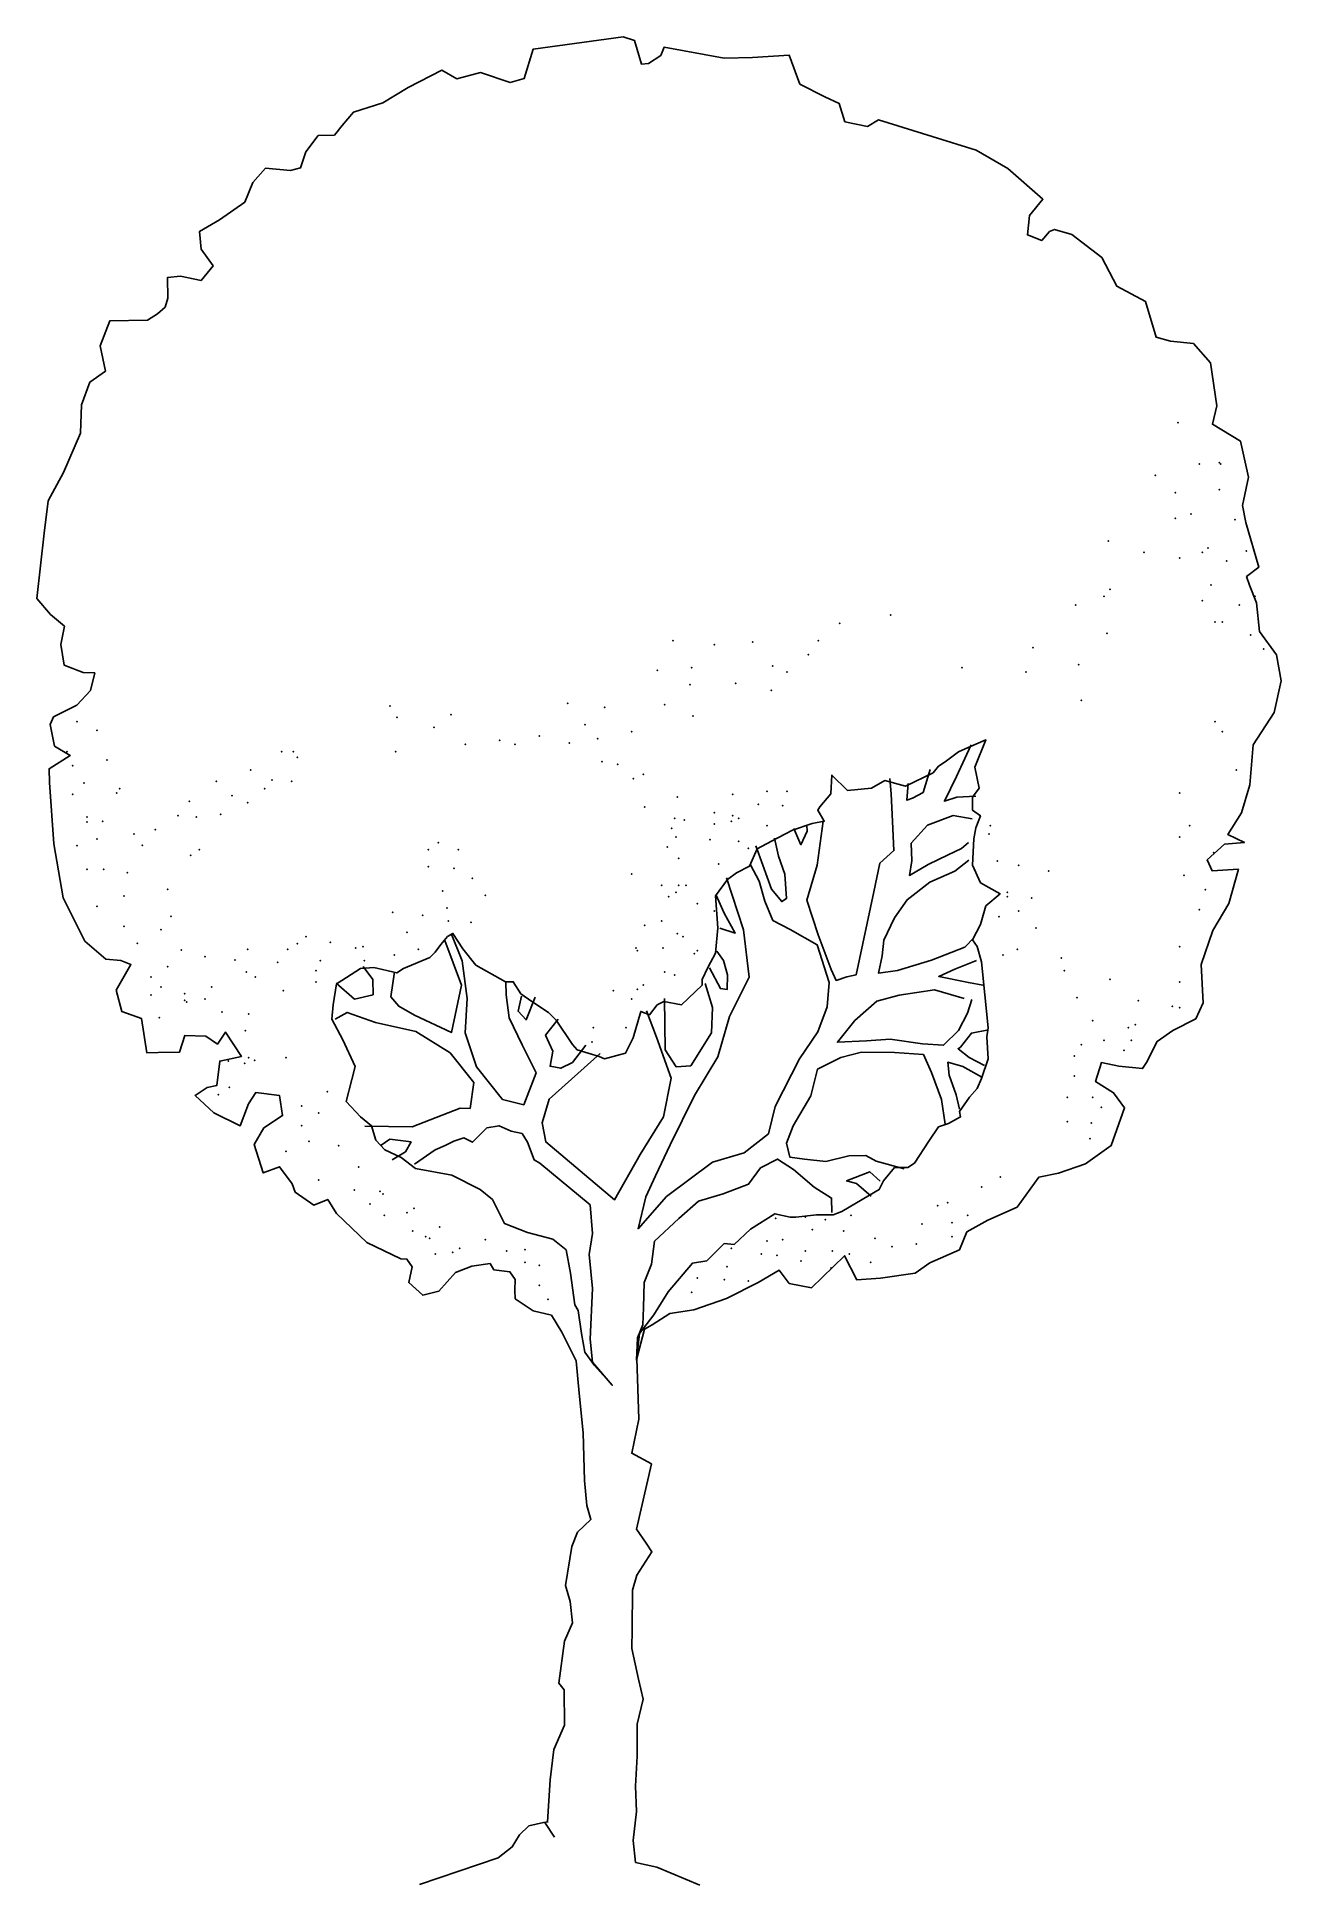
# Model space of a CAD drawing. Extents: x -4.77 to -0.64, y 6 to 12.14.
import ezdxf

# ---------------------------------------------------------------- set-up
doc = ezdxf.new("R2010")
doc.units = 0
doc.layers.get('0').update_dxf_attribs({"linetype": 'CONTINUOUS'})

msp = doc.modelspace()

# ---------------------------------------------------------------- linework, layer by layer
for points in [[(-3.0513, 6.157), (-3.0834, 6.2063), (-3.0752, 6.2083), (-3.066, 6.348), (-3.0535, 6.4489), (-3.0178, 6.5298), (-3.0197, 6.6467), (-3.037, 6.6695), (-3.0182, 6.809), (-2.9912, 6.8693), (-2.9989, 6.941), (-3.0152, 6.9943), (-2.9938, 7.1232), (-2.9746, 7.1711), (-2.9302, 7.213), (-2.9445, 7.2596), (-2.9519, 7.3432), (-2.9557, 7.5011), (-2.9698, 7.6333), (-2.9795, 7.7408), (-3.0275, 7.8359), (-3.0616, 7.8927), (-3.1223, 7.9071), (-3.1822, 7.9467), (-3.1837, 7.975), (-3.1827, 8.0107), (-3.1998, 8.0365), (-3.2532, 8.0432), (-3.2653, 8.0637), (-3.3259, 8.0549), (-3.38, 8.0341), (-3.4354, 7.9716), (-3.4894, 7.9583), (-3.5358, 8.0005), (-3.5247, 8.0531), (-3.5418, 8.0788), (-3.5619, 8.0794), (-3.6751, 8.1339), (-3.7759, 8.2306), (-3.8051, 8.2768), (-3.8518, 8.258), (-3.9139, 8.3007), (-3.9235, 8.3285), (-3.9651, 8.3855), (-4.0193, 8.3647), (-4.0494, 8.4593), (-4.0173, 8.5143), (-3.9551, 8.5557), (-3.9659, 8.6223), (-4.0446, 8.6319), (-4.0687, 8.5946), (-4.0961, 8.5217), (-4.1835, 8.5643), (-4.2459, 8.6219), (-4.2064, 8.6491), (-4.1735, 8.6556), (-4.1638, 8.7365), (-4.0919, 8.7523), (-4.1454, 8.8328), (-4.1719, 8.7933), (-4.2098, 8.8197), (-4.2805, 8.8216), (-4.2977, 8.7663), (-4.3684, 8.7653), (-4.4064, 8.7641), (-4.4241, 8.8785), (-4.4897, 8.9012), (-4.5078, 8.9724), (-4.4593, 9.0574), (-4.4924, 9.071), (-4.5429, 9.0754), (-4.6127, 9.1354), (-4.6846, 9.2796), (-4.7154, 9.4584), (-4.7298, 9.6621), (-4.7315, 9.7083), (-4.661, 9.7517), (-4.7138, 9.7837), (-4.7274, 9.8556), (-4.7163, 9.8806), (-4.6385, 9.9194), (-4.5939, 9.9687), (-4.5797, 10.0264), (-4.6184, 10.0275), (-4.6809, 10.0523), (-4.6917, 10.1211), (-4.6796, 10.1818), (-4.7269, 10.2211), (-4.7715, 10.2737), (-4.7476, 10.4912), (-4.7342, 10.5981), (-4.6832, 10.6927), (-4.6267, 10.8236), (-4.624, 10.9173), (-4.5959, 10.9925), (-4.5442, 11.0298), (-4.562, 11.1137), (-4.5291, 11.1969), (-4.4047, 11.1986), (-4.3714, 11.22), (-4.3454, 11.2424), (-4.3364, 11.2726), (-4.3375, 11.3412), (-4.2942, 11.3452), (-4.2261, 11.3306), (-4.186, 11.3801), (-4.2254, 11.4348), (-4.2312, 11.4938), (-4.1646, 11.5321), (-4.0811, 11.5909), (-4.054, 11.6564), (-4.0124, 11.7036), (-3.9285, 11.696), (-3.8955, 11.7048), (-3.8784, 11.7579), (-3.8367, 11.8126), (-3.783, 11.8141), (-3.7568, 11.8461), (-3.7198, 11.8905), (-3.6222, 11.9213), (-3.5374, 11.9725), (-3.4263, 12.0297), (-3.3765, 12.0008), (-3.297, 12.0216), (-3.1989, 11.9884), (-3.1524, 12.002), (-3.1221, 12.1001), (-2.8232, 12.1402), (-2.7855, 12.1287), (-2.7624, 12.0499), (-2.7393, 12.0515), (-2.6983, 12.0786), (-2.6871, 12.1059), (-2.4871, 12.0697), (-2.3933, 12.0723), (-2.271, 12.0793), (-2.2357, 11.9838), (-2.1527, 11.9413), (-2.1049, 11.9191), (-2.0865, 11.8583), (-2.011, 11.8428), (-1.9747, 11.8648), (-1.6499, 11.7642), (-1.5444, 11.7032), (-1.4281, 11.6009), (-1.4728, 11.5463), (-1.4798, 11.4825), (-1.432, 11.4633), (-1.4058, 11.4931), (-1.39, 11.5008), (-1.3324, 11.4836), (-1.2325, 11.4071), (-1.1823, 11.3119), (-1.087, 11.2608), (-1.0523, 11.143), (-1.0043, 11.129), (-0.9278, 11.1216), (-0.8715, 11.0568), (-0.8502, 10.914), (-0.8646, 10.8533), (-0.7716, 10.7971), (-0.7451, 10.6773), (-0.7649, 10.5833), (-0.7538, 10.5271), (-0.7103, 10.3785), (-0.7514, 10.3469), (-0.7418, 10.3183), (-0.7181, 10.2596), (-0.7081, 10.1648), (-0.6522, 10.0873), (-0.6367, 10.0005), (-0.6598, 9.8946), (-0.729, 9.7871), (-0.7402, 9.6549), (-0.7681, 9.5619), (-0.8133, 9.4895), (-0.7582, 9.4626), (-0.8246, 9.457), (-0.8819, 9.405), (-0.8651, 9.3688), (-0.7785, 9.3746), (-0.81, 9.2608), (-0.8631, 9.1707), (-0.9021, 9.0571), (-0.8952, 8.9304), (-0.9197, 8.8775), (-0.9967, 8.8387), (-1.0484, 8.8021), (-1.0838, 8.7324), (-1.0971, 8.7119), (-1.1758, 8.7193), (-1.2335, 8.7314), (-1.2531, 8.6686), (-1.1931, 8.6312), (-1.1565, 8.5818), (-1.201, 8.4557), (-1.2861, 8.3948), (-1.3763, 8.3646), (-1.4422, 8.3508), (-1.5142, 8.2515), (-1.6115, 8.2081), (-1.681, 8.1691), (-1.7058, 8.1095), (-1.8038, 8.0661), (-1.8531, 8.0317), (-1.9675, 8.0148), (-2.0466, 8.0096), (-2.0875, 8.0896), (-2.1977, 7.9832), (-2.271, 7.9979), (-2.3048, 8.0421), (-2.3744, 8.0008), (-2.4801, 7.9479), (-2.5884, 7.91), (-2.6677, 7.8973), (-2.7268, 7.8603), (-2.7525, 7.8461), (-2.7783, 7.7478), (-2.7713, 7.5466), (-2.7945, 7.4333), (-2.7292, 7.398), (-2.7785, 7.1812), (-2.747, 7.1342), (-2.7277, 7.1061), (-2.7783, 7.0286), (-2.7923, 6.9784), (-2.793, 6.8489), (-2.7948, 6.7849), (-2.7723, 6.683), (-2.7563, 6.6163), (-2.7765, 6.5327), (-2.7772, 6.4263), (-2.7822, 6.3274), (-2.7794, 6.2432), (-2.7902, 6.1467), (-2.7819, 6.0735), (-2.7108, 6.0581), (-2.568, 5.9983)], [(-2.7557, 7.9177), (-2.7574, 7.8603), (-2.7757, 7.8165), (-2.7793, 7.7434), (-2.7684, 7.8311), (-2.7209, 7.8932), (-2.6734, 7.9699), (-2.593, 8.0649), (-2.5456, 8.0723), (-2.4871, 8.1307), (-2.4542, 8.1271), (-2.3995, 8.1782), (-2.3191, 8.2294), (-2.268, 8.2184), (-2.2497, 8.2184), (-2.1803, 8.2257), (-2.1255, 8.2257), (-2.0963, 8.2367), (-2.005, 8.2915), (-1.9721, 8.3098), (-1.9575, 8.339), (-1.921, 8.3828), (-1.8772, 8.3828), (-1.8552, 8.3975), (-1.8078, 8.4705), (-1.7749, 8.518), (-1.742, 8.529), (-1.7018, 8.5509), (-1.7055, 8.5692), (-1.6726, 8.6167), (-1.647, 8.6459), (-1.6324, 8.6788), (-1.6105, 8.7446), (-1.6142, 8.8177), (-1.6105, 8.8469), (-1.6324, 9.0661), (-1.647, 9.1173), (-1.6617, 9.1392), (-1.6361, 9.1903), (-1.6178, 9.2525), (-1.5703, 9.2927), (-1.6361, 9.3292), (-1.6617, 9.3877), (-1.658, 9.4754), (-1.6507, 9.5119), (-1.6361, 9.5521), (-1.6617, 9.5704), (-1.6617, 9.6142), (-1.6397, 9.6434), (-1.6544, 9.7129), (-1.6178, 9.8042), (-1.6763, 9.7786), (-1.7091, 9.764), (-1.753, 9.7311), (-1.7749, 9.7165), (-1.7931, 9.6946), (-1.8845, 9.6507), (-1.9539, 9.669), (-1.9977, 9.6434), (-2.078, 9.6361), (-2.1292, 9.6873), (-2.1328, 9.6252), (-2.1694, 9.5813), (-2.1767, 9.5704), (-2.1547, 9.5338), (-2.1949, 9.5265), (-2.2607, 9.5046), (-2.3301, 9.468), (-2.3775, 9.4425), (-2.4031, 9.384), (-2.4469, 9.3621), (-2.4762, 9.3402), (-2.5163, 9.2854), (-2.509, 9.1794), (-2.5163, 9.0953), (-2.5419, 9.0478), (-2.5602, 9.0077), (-2.5602, 8.9894), (-2.6296, 8.9236), (-2.688, 8.9346), (-2.7099, 8.9236), (-2.7355, 8.8907), (-2.7647, 8.9017), (-2.7903, 8.814), (-2.8158, 8.7628), (-2.8852, 8.7446), (-2.9035, 8.7519), (-2.9765, 8.7738), (-2.9912, 8.7921), (-3.0459, 8.8725), (-3.0715, 8.898), (-3.1263, 8.9346), (-3.1628, 8.9602), (-3.1884, 9.0003), (-3.214, 9.0003), (-3.3126, 9.0552), (-3.3564, 9.11), (-3.3893, 9.1611), (-3.4075, 9.1502), (-3.4295, 9.1246), (-3.4477, 9.099), (-3.466, 9.0807), (-3.5536, 9.0442), (-3.5756, 9.0296), (-3.6523, 9.0478), (-3.6961, 9.0442), (-3.7582, 9.004), (-3.7764, 8.993), (-3.7874, 8.9236), (-3.791, 8.8761), (-3.7545, 8.8067), (-3.7143, 8.719), (-3.7253, 8.6751), (-3.7436, 8.6021), (-3.6961, 8.5509), (-3.6596, 8.5217), (-3.6449, 8.4742), (-3.6157, 8.4413), (-3.5609, 8.4157), (-3.5135, 8.3792), (-3.3929, 8.3573), (-3.298, 8.3098), (-3.2578, 8.2769), (-3.2176, 8.1965), (-3.1409, 8.1673), (-3.0569, 8.1453), (-3.0131, 8.1088), (-2.9985, 8.0321), (-2.9839, 7.9261), (-2.9729, 7.9078), (-2.9619, 7.8311), (-2.951, 7.769), (-2.9181, 7.7251), (-2.8597, 7.6594), (-2.9254, 7.7361), (-2.9327, 7.8128), (-2.9254, 7.9809), (-2.9364, 8.0942), (-2.9254, 8.1636), (-2.9327, 8.2586), (-3.1007, 8.3975), (-3.119, 8.4084), (-3.1409, 8.4669), (-3.1592, 8.4961), (-3.1957, 8.5034), (-3.2359, 8.5217), (-3.276, 8.5144), (-3.3235, 8.4669), (-3.3528, 8.4815), (-3.3856, 8.4705), (-3.4148, 8.4559), (-3.4477, 8.4413), (-3.5171, 8.3938)], [(-1.6664, 9.788), (-1.7155, 9.6822), (-1.7557, 9.5999), (-1.7144, 9.6136), (-1.651, 9.6171)], [(-1.8762, 9.6591), (-1.88, 9.6034), (-1.8619, 9.6103), (-1.8264, 9.6294), (-1.8034, 9.7055)], [(-2.1589, 9.5345), (-2.1786, 9.3876), (-2.2124, 9.2717), (-2.1746, 9.1567), (-2.1324, 9.0409), (-2.1156, 9.0047), (-2.0795, 9.0163), (-2.0488, 9.0236), (-1.9905, 9.299), (-1.9699, 9.3944), (-1.9234, 9.4363), (-1.9281, 9.5332), (-1.933, 9.6249), (-1.9368, 9.6757)], [(-2.2563, 9.5096), (-2.2325, 9.4554), (-2.2112, 9.5009), (-2.2128, 9.5211)], [(-1.6636, 9.5415), (-1.7265, 9.5529), (-1.8116, 9.5203), (-1.8661, 9.4608), (-1.8633, 9.4019), (-1.8721, 9.3537), (-1.81, 9.39), (-1.7429, 9.4216), (-1.6991, 9.4435), (-1.6754, 9.4629)], [(-2.3823, 9.4521), (-2.3587, 9.3882), (-2.3305, 9.3085), (-2.2959, 9.2665), (-2.2807, 9.2765), (-2.2859, 9.3578), (-2.3073, 9.4173), (-2.3205, 9.4779)], [(-1.6748, 9.4041), (-1.7213, 9.3674), (-1.8042, 9.3317), (-1.8795, 9.2728), (-1.9214, 9.2129), (-1.957, 9.138), (-1.9629, 9.0868), (-1.9749, 9.029), (-1.9114, 9.0377), (-1.7988, 9.0725), (-1.6881, 9.1148), (-1.6567, 9.1474)], [(-2.4798, 9.3454), (-2.4236, 9.1733), (-2.4049, 9.0157), (-2.4696, 8.885), (-2.5091, 8.7513), (-2.5864, 8.6217), (-2.6669, 8.4587), (-2.7159, 8.3558), (-2.7476, 8.286), (-2.7737, 8.1795), (-2.6791, 8.2863), (-2.5263, 8.4012), (-2.4212, 8.4317), (-2.3405, 8.495), (-2.3179, 8.5859), (-2.2368, 8.7437), (-2.1762, 8.8336), (-2.1456, 8.9169), (-2.1388, 8.9979), (-2.1785, 9.1233), (-2.2687, 9.1742), (-2.3259, 9.2041), (-2.3524, 9.2681), (-2.3707, 9.3349), (-2.3997, 9.3893)], [(-2.5023, 9.1785), (-2.4514, 9.1614), (-2.4875, 9.2287), (-2.5142, 9.2883)], [(-3.3948, 9.1602), (-3.3586, 9.0699), (-3.342, 8.9451), (-3.3481, 8.8306), (-3.3103, 8.7179), (-3.224, 8.609), (-3.1538, 8.5914), (-3.1129, 8.6975), (-3.1587, 8.7903), (-3.2016, 8.8801), (-3.2121, 8.9571), (-3.2131, 9.0003)], [(-3.5837, 9.033), (-3.5957, 8.9499), (-3.569, 8.9187), (-3.5163, 8.8889), (-3.3935, 8.8319), (-3.3608, 8.9888), (-3.4155, 9.1377)], [(-2.5358, 9.0469), (-2.4998, 8.9774), (-2.4775, 8.9746), (-2.4762, 9.0229), (-2.4897, 9.0709), (-2.5119, 9.1021)], [(-3.7776, 8.9952), (-3.7158, 8.9429), (-3.6543, 8.9568), (-3.6551, 9.0074), (-3.6874, 9.0515)], [(-1.6484, 9.0705), (-1.7207, 9.042), (-1.7742, 9.0182), (-1.6758, 8.9976), (-1.6284, 8.9888)], [(-2.6861, 8.9446), (-2.6834, 8.7741), (-2.647, 8.7172), (-2.5985, 8.7211), (-2.5292, 8.8308), (-2.5268, 8.9149), (-2.5507, 8.9945)], [(-1.6899, 8.9451), (-1.7889, 8.9732), (-1.9063, 8.9556), (-1.9805, 8.9354), (-2.053, 8.8711), (-2.1109, 8.799), (-2.0147, 8.8038), (-1.9357, 8.809), (-1.8289, 8.7934), (-1.7583, 8.7892), (-1.7085, 8.8384), (-1.6786, 8.8964), (-1.6647, 8.9414)], [(-3.1616, 8.9527), (-3.1727, 8.9024), (-3.1459, 8.8734), (-3.1155, 8.9492)], [(-3.6814, 8.5198), (-3.5244, 8.5184), (-3.3648, 8.5802), (-3.3321, 8.5793), (-3.3192, 8.6653), (-3.3977, 8.7635), (-3.5125, 8.8352), (-3.6465, 8.865), (-3.7401, 8.8981), (-3.7809, 8.8762)], [(-2.8996, 8.7622), (-3.0691, 8.6099), (-3.0922, 8.5316), (-3.0806, 8.468), (-2.8522, 8.2755), (-2.7668, 8.4257), (-2.6896, 8.5509), (-2.6637, 8.6797), (-2.7127, 8.8158), (-2.746, 8.9031)], [(-3.0394, 8.8756), (-3.0811, 8.8231), (-3.0572, 8.7696), (-3.0661, 8.7192), (-3.0305, 8.713), (-2.992, 8.7321), (-2.9472, 8.7896)], [(-1.6094, 8.8409), (-1.6656, 8.8298), (-1.7026, 8.7824), (-1.7102, 8.7774), (-1.673, 8.7488), (-1.6224, 8.7221)], [(-1.7529, 8.527), (-1.7655, 8.6092), (-1.7988, 8.6987), (-1.8254, 8.7583), (-1.9212, 8.7655), (-2.0307, 8.7663), (-2.0997, 8.7481), (-2.1774, 8.7093), (-2.2, 8.6214), (-2.2586, 8.521), (-2.2803, 8.4635), (-2.269, 8.4171), (-2.2208, 8.4105), (-2.1502, 8.4033), (-2.073, 8.422), (-2.0172, 8.4227), (-1.982, 8.4038), (-1.8889, 8.3789)], [(-1.6317, 8.6837), (-1.694, 8.7189), (-1.7442, 8.733), (-1.7402, 8.6897), (-1.7167, 8.625), (-1.7054, 8.577)], [(-3.5907, 8.4085), (-3.5468, 8.4349), (-3.528, 8.4678), (-3.5992, 8.4773), (-3.6273, 8.4572)], [(-2.1297, 8.233), (-2.1306, 8.2814), (-2.1884, 8.318), (-2.2575, 8.3758), (-2.3101, 8.4108), (-2.3667, 8.3818), (-2.4062, 8.3271), (-2.4912, 8.2959), (-2.5731, 8.2707), (-2.638, 8.2137), (-2.719, 8.1378), (-2.7286, 8.0614), (-2.7534, 8.001), (-2.7557, 7.9177)], [(-1.9689, 8.3379), (-2.0038, 8.3687), (-2.0806, 8.3381), (-2.0481, 8.3297), (-1.9986, 8.2874)], [(-3.5, 6), (-3.2386, 6.0885), (-3.1921, 6.1252), (-3.1679, 6.1654), (-3.1366, 6.1951), (-3.0879, 6.2064), (-3.0729, 6.2082)]]:
    msp.add_lwpolyline(points)
for p in [(-0.9787, 10.8578), (-0.9078, 10.7206), (-0.8416, 10.7254), (-0.8369, 10.7206), (-1.0544, 10.6828), (-0.9882, 10.6261), (-0.8416, 10.6355), (-0.9882, 10.5409), (-0.9362, 10.5551), (-0.7896, 10.5362), (-1.2104, 10.4653), (-0.8794, 10.4416), (-1.0922, 10.4274), (-0.974, 10.4085), (-0.8983, 10.4274), (-0.8179, 10.399), (-0.7517, 10.4321), (-0.87, 10.3186), (-1.2246, 10.2808), (-1.2057, 10.3045), (-0.8983, 10.2666), (-0.7234, 10.2808), (-1.9339, 10.2193), (-1.3192, 10.2524), (-0.8558, 10.1957), (-0.8321, 10.1957), (-0.7754, 10.2524), (-2.6574, 10.1342), (-2.175, 10.1342), (-2.1041, 10.1909), (-1.2151, 10.1578), (-0.7376, 10.1531), (-2.5202, 10.12), (-2.3926, 10.1295), (-2.2081, 10.0869), (-1.461, 10.1105), (-0.695, 10.1058), (-2.7094, 10.0349), (-2.5959, 10.0443), (-2.3264, 10.0491), (-2.2791, 10.0301), (-1.6975, 10.0443), (-1.4847, 10.0301), (-1.3097, 10.0538), (-2.6006, 9.9876), (-2.4493, 9.9923), (-2.3311, 9.9687), (-3.5983, 9.9166), (-3.0073, 9.9261), (-2.8843, 9.9119), (-2.6857, 9.9214), (-1.3003, 9.9356), (-4.6386, 9.8646), (-4.5724, 9.8362), (-3.5747, 9.8788), (-3.4518, 9.8457), (-3.395, 9.8883), (-2.9505, 9.8552), (-2.7945, 9.8315), (-2.5912, 9.8835), (-0.8558, 9.8646), (-0.8321, 9.8315), (-3.3477, 9.7889), (-3.2342, 9.8031), (-3.1822, 9.7889), (-3.1018, 9.8173), (-3.0025, 9.7937), (-2.908, 9.8079), (-4.6717, 9.7653), (-4.6528, 9.718), (-4.5393, 9.7369), (-3.9577, 9.7653), (-3.9199, 9.7653), (-3.9057, 9.7464), (-3.5794, 9.7653), (-2.8938, 9.7322), (-2.8418, 9.7227), (-4.615, 9.6613), (-4.1752, 9.666), (-4.0617, 9.7038), (-3.9908, 9.6707), (-3.9246, 9.666), (-2.7898, 9.6754), (-2.7567, 9.6896), (-0.7848, 9.7038), (-4.6528, 9.6234), (-4.5062, 9.6281), (-4.4968, 9.6423), (-4.2651, 9.5998), (-4.1232, 9.6187), (-4.0712, 9.595), (-4.0145, 9.6423), (-2.6432, 9.614), (-2.4588, 9.6234), (-2.3736, 9.5903), (-2.3453, 9.6329), (-2.2933, 9.5856), (-2.2791, 9.6329), (-0.974, 9.6281), (-4.6055, 9.5477), (-4.6052, 9.531), (-4.5535, 9.5336), (-4.3029, 9.5525), (-4.2414, 9.5477), (-4.161, 9.5572), (-2.7519, 9.5809), (-2.6526, 9.543), (-2.6195, 9.5383), (-2.5202, 9.5619), (-2.5202, 9.5241), (-2.4635, 9.5336), (-2.4588, 9.5525), (-2.4398, 9.543), (-4.5717, 9.4751), (-4.4495, 9.491), (-4.3786, 9.5052), (-3.4376, 9.4626), (-2.6621, 9.5099), (-2.6479, 9.4815), (-2.5344, 9.4721), (-2.4398, 9.4673), (-2.3453, 9.5194), (-1.6076, 9.491), (-1.6029, 9.5194), (-0.974, 9.4815), (-0.9409, 9.5194), (-4.6388, 9.4527), (-4.4211, 9.4532), (-4.2603, 9.4201), (-4.232, 9.439), (-3.4707, 9.439), (-3.3714, 9.439), (-2.6763, 9.4484), (-2.6384, 9.4106), (-2.4067, 9.4437), (-1.5792, 9.4011), (-0.8605, 9.4295), (-4.6052, 9.3744), (-4.5493, 9.3744), (-4.471, 9.3632), (-3.4707, 9.3822), (-3.3856, 9.3775), (-3.3241, 9.3444), (-2.7945, 9.3586), (-2.506, 9.3917), (-1.6549, 9.3728), (-1.5083, 9.3869), (-1.409, 9.368), (-0.9598, 9.3538), (-4.4821, 9.2849), (-4.3367, 9.3073), (-3.4234, 9.3018), (-3.2815, 9.2876), (-2.6952, 9.3207), (-2.6715, 9.2829), (-2.6479, 9.2971), (-2.6384, 9.3207), (-2.6148, 9.3207), (-1.5461, 9.2971), (-1.5461, 9.2829), (-1.4658, 9.2782), (-0.8889, 9.3065), (-4.5717, 9.2513), (-4.3255, 9.2178), (-3.5889, 9.2309), (-3.4896, 9.2214), (-3.4092, 9.2451), (-2.577, 9.2593), (-2.5202, 9.2356), (-1.5745, 9.2167), (-1.5083, 9.2356), (-0.9078, 9.2403), (-4.4821, 9.1842), (-4.3591, 9.173), (-3.5416, 9.1647), (-3.4045, 9.2025), (-3.3288, 9.1978), (-2.7519, 9.1883), (-2.6952, 9.2025), (-2.6432, 9.1599), (-1.4516, 9.1789), (-4.4374, 9.1283), (-4.2919, 9.1059), (-4.0712, 9.1079), (-3.9388, 9.1079), (-3.9057, 9.1268), (-3.8773, 9.1505), (-3.7969, 9.1316), (-3.7118, 9.1126), (-3.6882, 9.1174), (-3.5038, 9.1079), (-2.7803, 9.1126), (-2.7756, 9.1032), (-2.6905, 9.1126), (-2.6243, 9.1505), (-2.5864, 9.0937), (-2.577, 9.1032), (-1.513, 9.1079), (-0.974, 9.1174), (-4.3367, 9.05), (-4.2136, 9.0835), (-4.1129, 9.0723), (-4.0759, 9.0322), (-3.9719, 9.0653), (-3.8442, 9.037), (-3.83, 9.0701), (-3.6835, 9.0701), (-3.5842, 9.089), (-2.6857, 9.0322), (-1.5603, 9.089), (-1.3665, 9.0795), (-1.357, 9.037), (-4.3926, 9.0164), (-4.3591, 8.9828), (-4.1912, 8.9828), (-4.0458, 9.0164), (-3.953, 8.9708), (-3.8442, 8.9991), (-2.856, 8.9708), (-2.7756, 8.9755), (-2.7567, 8.9897), (-2.6526, 9.0228), (-1.2057, 9.0086), (-0.974, 8.9991), (-4.3927, 8.9566), (-4.2807, 8.9605), (-4.2807, 8.9381), (-4.2745, 8.9329), (-4.2131, 8.9424), (-2.7945, 8.9424), (-1.3144, 8.9471), (-1.1111, 8.9377), (-0.9976, 8.9187), (-0.974, 8.914), (-4.3644, 8.8809), (-4.1563, 8.8998), (-4.0682, 8.8933), (-2.9222, 8.8478), (-2.8134, 8.8478), (-1.2624, 8.8714), (-1.1442, 8.8478), (-1.1206, 8.8573), (-4.0793, 8.8374), (-2.9269, 8.8005), (-1.3003, 8.791), (-1.2246, 8.8052), (-1.1348, 8.8052), (-4.1353, 8.7367), (-4.0807, 8.7296), (-4.0682, 8.7479), (-4.0476, 8.739), (-3.9435, 8.7485), (-1.3239, 8.7532), (-1.1584, 8.7721), (-1.3239, 8.687), (-4.1689, 8.6249), (-4.1327, 8.6492), (-3.8064, 8.635), (-1.3475, 8.6161), (-1.2624, 8.6161), (-3.8915, 8.5877), (-3.8348, 8.564), (-1.2341, 8.5829), (-3.8915, 8.5215), (-1.3475, 8.5357), (-1.2719, 8.4789), (-1.2672, 8.5309), (-3.9435, 8.4363), (-3.8679, 8.4694), (-3.7686, 8.4553), (-3.7024, 8.3843), (-3.8348, 8.3417), (-3.7166, 8.3086), (-3.6314, 8.3039), (-3.622, 8.2945), (-1.6313, 8.3181), (-1.5698, 8.3512), (-3.6645, 8.2613), (-3.5416, 8.233), (-3.518, 8.2472), (-1.7778, 8.2566), (-1.7447, 8.2661), (-3.6173, 8.2235), (-3.5227, 8.1715), (-3.4328, 8.1857), (-2.3169, 8.2141), (-2.2176, 8.2188), (-2.194, 8.1762), (-2.1514, 8.2093), (-2.0899, 8.1715), (-2.0663, 8.2235), (-1.8299, 8.1951), (-1.7306, 8.1999), (-1.6785, 8.2235), (-3.4801, 8.1526), (-3.4659, 8.1478), (-3.3666, 8.1147), (-3.2815, 8.1431), (-3.1491, 8.11), (-2.4635, 8.1147), (-2.3453, 8.1384), (-2.2933, 8.1431), (-1.9859, 8.1478), (-1.9292, 8.1195), (-1.8488, 8.1289), (-1.7306, 8.1526), (-3.447, 8.0958), (-3.3903, 8.1005), (-3.2106, 8.1053), (-3.1491, 8.0674), (-3.1018, 8.058), (-2.4777, 8.0532), (-2.3642, 8.0958), (-2.3122, 8.0911), (-2.2318, 8.0722), (-2.2176, 8.1053), (-2.1325, 8.0485), (-2.1278, 8.1053), (-2.071, 8.0958), (-2.0001, 8.0674), (-3.1018, 7.9918), (-2.577, 8.0154), (-2.4871, 8.0107), (-2.4067, 8.006), (-3.0735, 7.9445), (-2.5959, 7.9681)]:
    msp.add_point(p)

doc.saveas('drawing.dxf')
